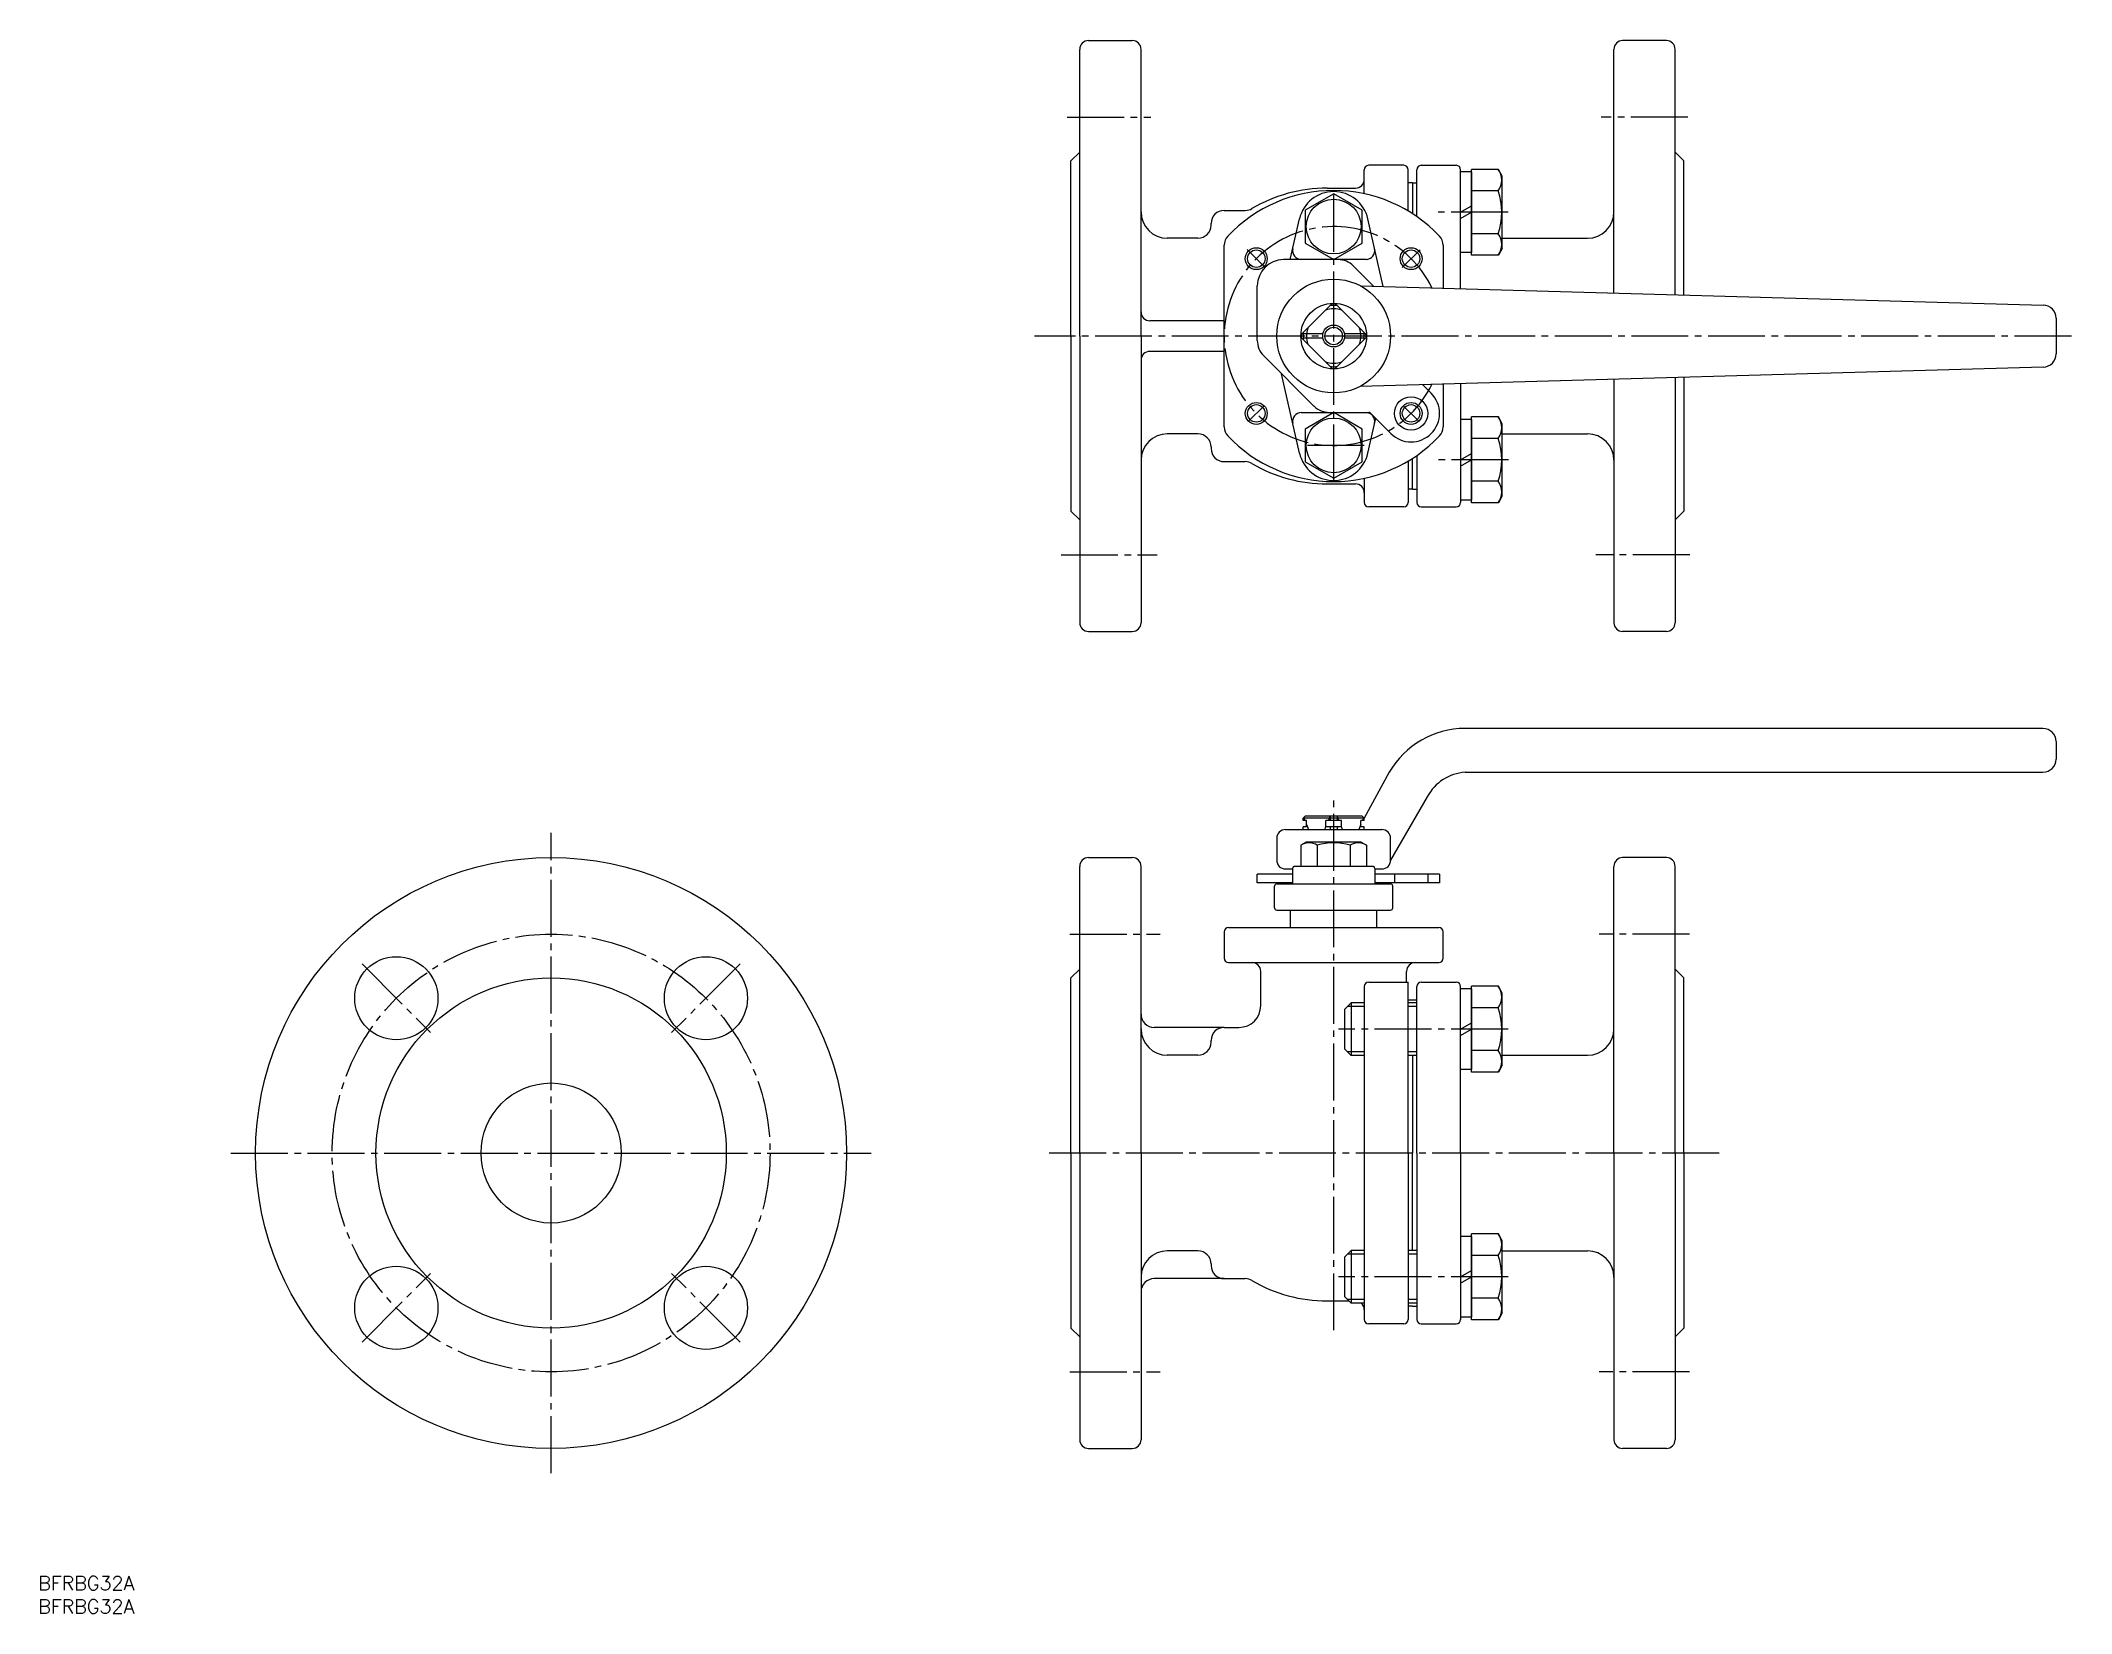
# Model space of a CAD drawing. Extents: x 19 to 483, y 123 to 483.
import ezdxf

# ---------------------------------------------------------------- set-up
doc = ezdxf.new("R2010")
doc.units = 0
doc.linetypes.add('CENTER', pattern=[17.5, 13, -1.5, 1.5, -1.5])
doc.layers.get('0').update_dxf_attribs({"linetype": 'CONTINUOUS'})
doc.layers.add('CENTER', color=1, linetype='CENTER')
doc.styles.get("Standard").update_dxf_attribs({"font": 'txt.shx', "bigfont": '@extfont2.shx'})

msp = doc.modelspace()

# ---------------------------------------------------------------- linework, layer by layer
at = {"color": 7, "linetype": 'CONTINUOUS'}
for p, q in [((258.15, 482.78), (268.15, 482.78)), ((390.15, 482.78), (380.15, 482.78)), ((256.15, 415.28), (256.15, 480.78)), ((270.15, 415.28), (270.15, 480.78)), ((378.15, 425.14), (378.15, 480.78)), ((392.15, 424.74), (392.15, 480.78)), ((254.15, 455.28), (256.15, 457.28)), ((254.15, 415.28), (254.15, 455.28)), ((394.15, 455.28), (392.15, 457.28)), ((394.15, 424.68), (394.15, 455.28)), ((321.15, 447.78), (321.15, 453.28)), ((330.15, 454.28), (322.15, 454.28)), ((331.15, 443.85), (331.15, 453.28)), ((332.15, 450.28), (331.15, 450.28)), ((332.15, 450.28), (333.15, 450.28)), ((332.15, 450.28), (332.15, 443.23)), ((333.15, 442.56), (333.15, 453.28)), ((334.15, 454.28), (342.15, 454.28)), ((343.15, 426.13), (343.15, 453.28)), ((345.65, 452.76), (343.15, 452.76)), ((351.76, 453.36), (345.65, 453.36)), ((345.65, 433.76), (345.65, 453.36)), ((345.65, 452.76), (345.65, 434.36)), ((352.65, 451.81), (351.76, 453.36)), ((352.65, 435.31), (352.65, 451.81)), ((312.65, 449.08), (319.15, 449.08)), ((351.76, 448.46), (345.65, 448.46)), ((286.15, 440.63), (286.15, 440.98)), ((289.15, 443.98), (293.96, 443.98)), ((304.25, 432.73), (306.35, 442.04)), ((325.43, 426.63), (321.95, 442.04)), ((343.15, 443.56), (345.65, 445)), ((343.15, 442.12), (345.65, 443.56)), ((283.15, 437.63), (276.15, 437.63)), ((289.15, 394.51), (289.15, 436.04)), ((339.15, 436.04), (339.15, 426.24)), ((351.76, 438.66), (345.65, 438.66)), ((352.65, 437.63), (372.15, 437.63)), ((315.14, 432.73), (302.7, 432.73)), ((321.54, 432.78), (306.76, 432.78)), ((345.65, 434.36), (343.15, 434.36)), ((351.76, 433.76), (345.65, 433.76)), ((352.65, 435.31), (351.76, 433.76)), ((318.67, 431.26), (323.24, 426.69)), ((320.21, 426.78), (476.24, 422.36)), ((296.7, 414.29), (296.7, 426.73)), ((313.58, 422.49), (306.94, 415.84)), ((313.36, 422.23), (307.2, 416.07)), ((314.72, 422.49), (321.36, 415.84)), ((314.95, 422.23), (321.11, 416.07)), ((289.15, 418.78), (272.15, 418.78)), ((479.15, 419.36), (479.15, 411.19)), ((254.15, 415.28), (254.15, 375.28)), ((256.15, 415.28), (256.15, 349.78)), ((270.15, 415.28), (270.15, 349.78)), ((306.94, 414.71), (313.58, 408.06)), ((311.7, 415.78), (307.17, 415.78)), ((311.7, 414.78), (307.17, 414.78)), ((307.2, 414.48), (313.36, 408.32)), ((314.72, 408.06), (321.36, 414.71)), ((314.95, 408.32), (321.11, 414.48)), ((321.13, 415.78), (316.6, 415.78)), ((321.13, 414.78), (316.6, 414.78)), ((289.15, 411.78), (272.15, 411.78)), ((298.16, 410.76), (309.63, 399.29)), ((476.24, 408.19), (320.21, 403.78)), ((306.35, 388.52), (302.25, 406.67)), ((336.42, 402.19), (334.44, 404.18)), ((339.15, 404.31), (339.15, 394.51)), ((343.15, 404.43), (343.15, 377.27)), ((378.15, 405.42), (378.15, 349.78)), ((392.15, 405.81), (392.15, 349.78)), ((394.15, 405.87), (394.15, 375.28)), ((306.76, 397.78), (321.54, 397.78)), ((313.17, 397.83), (322.2, 397.83)), ((321.95, 388.52), (323.75, 396.48)), ((327.23, 393), (322.55, 397.68)), ((345.65, 396.19), (343.15, 396.19)), ((351.76, 396.79), (345.65, 396.79)), ((345.65, 377.19), (345.65, 396.79)), ((345.65, 396.19), (345.65, 377.79)), ((352.65, 395.24), (351.76, 396.79)), ((352.65, 378.74), (352.65, 395.24)), ((283.15, 392.93), (276.15, 392.93)), ((286.15, 389.93), (286.15, 389.58)), ((351.76, 391.89), (345.65, 391.89)), ((352.65, 392.93), (372.15, 392.93)), ((289.15, 386.58), (293.96, 386.58)), ((331.15, 386.7), (331.15, 377.27)), ((332.15, 380.28), (332.15, 387.32)), ((333.15, 387.99), (333.15, 377.27)), ((343.15, 386.99), (345.65, 388.44)), ((343.15, 385.55), (345.65, 386.99)), ((312.65, 381.48), (319.15, 381.48)), ((321.15, 382.77), (321.15, 377.27)), ((351.76, 382.09), (345.65, 382.09)), ((330.15, 376.27), (322.15, 376.27)), ((332.15, 380.28), (331.15, 380.28)), ((332.15, 380.28), (333.15, 380.28)), ((334.15, 376.27), (342.15, 376.27)), ((345.65, 377.79), (343.15, 377.79)), ((351.76, 377.19), (345.65, 377.19)), ((352.65, 378.74), (351.76, 377.19)), ((254.15, 375.28), (256.15, 373.28)), ((394.15, 375.28), (392.15, 373.28)), ((258.15, 347.78), (268.15, 347.78)), ((390.15, 347.78), (380.15, 347.78)), ((476.15, 325.62), (344.18, 325.62)), ((479.15, 322.62), (479.15, 318.62)), ((326.86, 315.62), (321.15, 305.12)), ((344.18, 315.62), (476.15, 315.62)), ((335.52, 310.02), (327.15, 295.52)), ((303.15, 302.52), (314.15, 302.52)), ((307.65, 305.62), (307.15, 305.12)), ((307.15, 304.62), (307.15, 305.12)), ((321.15, 305.12), (307.15, 305.12)), ((307.95, 304.62), (307.15, 304.62)), ((307.95, 303.12), (307.15, 303.12)), ((307.15, 302.52), (307.15, 303.12)), ((307.29, 305.27), (307.56, 304.62)), ((320.65, 305.62), (307.65, 305.62)), ((307.95, 303.12), (307.95, 304.62)), ((307.95, 303.65), (308.41, 302.52)), ((312.1, 302.52), (312.34, 303.12)), ((315.97, 304.62), (312.33, 304.62)), ((312.33, 303.12), (312.33, 304.62)), ((315.97, 303.12), (312.33, 303.12)), ((312.95, 304.62), (313.36, 305.62)), ((313.36, 305.62), (313.36, 304.62)), ((313.36, 303.12), (313.36, 302.52)), ((314.15, 302.52), (325.15, 302.52)), ((315.35, 304.62), (314.95, 305.62)), ((314.95, 305.62), (314.95, 304.62)), ((314.95, 303.12), (314.95, 302.52)), ((316.2, 302.52), (315.96, 303.12)), ((315.97, 303.12), (315.97, 304.62)), ((320.35, 303.65), (319.89, 302.52)), ((321.15, 304.62), (320.35, 304.62)), ((320.35, 303.12), (320.35, 304.62)), ((321.15, 303.12), (320.35, 303.12)), ((320.65, 305.62), (321.15, 305.12)), ((321.01, 305.27), (320.74, 304.62)), ((321.15, 304.62), (321.15, 305.12)), ((321.15, 302.52), (321.15, 303.12)), ((301.15, 300.52), (301.15, 295.52)), ((307.85, 299.62), (306.65, 298.93)), ((306.65, 298.93), (306.65, 294.12)), ((320.45, 299.62), (307.85, 299.62)), ((310.4, 298.93), (310.4, 294.12)), ((317.9, 298.93), (317.9, 294.12)), ((320.45, 299.62), (321.65, 298.93)), ((321.65, 298.93), (321.65, 294.12)), ((327.15, 295.52), (327.15, 300.52)), ((256.15, 228.62), (256.15, 294.12)), ((258.15, 296.12), (268.15, 296.12)), ((270.15, 228.62), (270.15, 294.12)), ((296.7, 290.32), (296.7, 292.32)), ((304.76, 292.32), (296.7, 292.32)), ((303.15, 293.52), (304.77, 293.52)), ((304.76, 293.62), (304.76, 290.12)), ((314.15, 294.12), (305.26, 294.12)), ((321.65, 294.12), (306.65, 294.12)), ((323.04, 294.12), (314.15, 294.12)), ((323.54, 293.62), (323.54, 290.12)), ((323.54, 293.52), (325.15, 293.52)), ((338.33, 292.32), (323.54, 292.32)), ((328.04, 292.32), (328.04, 290.32)), ((335.63, 292.32), (335.63, 290.32)), ((338.33, 292.32), (338.33, 290.32)), ((378.15, 228.62), (378.15, 294.12)), ((390.15, 296.12), (380.15, 296.12)), ((392.15, 228.62), (392.15, 294.12)), ((304.76, 290.32), (296.7, 290.32)), ((300.65, 284.62), (300.65, 289.62)), ((301.15, 290.12), (314.15, 290.12)), ((314.15, 290.12), (327.15, 290.12)), ((338.33, 290.32), (323.54, 290.32)), ((327.65, 284.62), (327.65, 289.62)), ((301.15, 284.12), (314.15, 284.12)), ((304.3, 280.12), (304.3, 284.12)), ((314.15, 284.12), (327.15, 284.12)), ((324, 280.12), (324, 284.12)), ((289.15, 279.12), (289.15, 273.12)), ((290.15, 280.12), (314.15, 280.12)), ((314.15, 280.12), (338.15, 280.12)), ((339.15, 273.12), (339.15, 279.12)), ((254.15, 268.62), (256.15, 270.62)), ((290.15, 272.12), (314.15, 272.12)), ((297.5, 262.32), (297.5, 270.12)), ((314.15, 272.12), (338.15, 272.12)), ((330.8, 267.63), (330.8, 270.12)), ((394.15, 268.62), (392.15, 270.62)), ((254.15, 228.62), (254.15, 268.62)), ((321.15, 266.63), (321.15, 190.62)), ((322.15, 267.63), (331.15, 267.63)), ((331.15, 228.62), (331.15, 267.63)), ((333.15, 228.62), (333.15, 266.63)), ((334.15, 267.63), (342.15, 267.63)), ((343.15, 228.62), (343.15, 266.63)), ((345.65, 266.11), (343.15, 266.11)), ((351.76, 266.71), (345.65, 266.71)), ((345.65, 247.11), (345.65, 266.71)), ((345.65, 266.11), (345.65, 247.71)), ((352.65, 265.16), (351.76, 266.71)), ((352.65, 248.66), (352.65, 265.16)), ((394.15, 228.62), (394.15, 268.62)), ((318.15, 262.91), (316.65, 261.41)), ((316.65, 261.41), (316.65, 252.41)), ((321.15, 262.91), (318.15, 262.91)), ((318.15, 262.91), (318.15, 250.91)), ((331.15, 263.62), (333.15, 263.62)), ((333.15, 262.91), (331.15, 262.91)), ((351.76, 261.81), (345.65, 261.81)), ((289.15, 257.32), (273.15, 257.32)), ((289.15, 257.32), (292.5, 257.32)), ((343.15, 256.91), (345.65, 258.35)), ((343.15, 255.46), (345.65, 256.91)), ((283.15, 250.97), (276.15, 250.97)), ((286.15, 253.97), (286.15, 254.32)), ((318.15, 250.91), (316.65, 252.41)), ((321.15, 250.91), (318.15, 250.91)), ((333.15, 250.91), (331.15, 250.91)), ((332.15, 250.91), (332.15, 228.62)), ((351.76, 252.01), (345.65, 252.01)), ((352.65, 250.97), (372.15, 250.97)), ((345.65, 247.71), (343.15, 247.71)), ((351.76, 247.11), (345.65, 247.11)), ((352.65, 248.66), (351.76, 247.11)), ((254.15, 228.62), (254.15, 188.62)), ((256.15, 228.62), (256.15, 163.12)), ((270.15, 228.62), (270.15, 163.12)), ((331.15, 228.62), (331.15, 190.62)), ((332.15, 206.34), (332.15, 228.62)), ((333.15, 228.62), (333.15, 190.62)), ((343.15, 228.62), (343.15, 190.62)), ((378.15, 228.62), (378.15, 163.12)), ((392.15, 228.62), (392.15, 163.12)), ((394.15, 228.62), (394.15, 188.62)), ((345.65, 209.54), (343.15, 209.54)), ((351.76, 210.14), (345.65, 210.14)), ((345.65, 190.54), (345.65, 210.14)), ((345.65, 209.54), (345.65, 191.14)), ((352.65, 208.59), (351.76, 210.14)), ((283.15, 206.27), (276.15, 206.27)), ((318.15, 206.34), (316.65, 204.84)), ((316.65, 204.84), (316.65, 195.84)), ((321.15, 206.34), (318.15, 206.34)), ((318.15, 206.34), (318.15, 194.34)), ((333.15, 206.34), (331.15, 206.34)), ((351.76, 205.24), (345.65, 205.24)), ((352.65, 192.09), (352.65, 208.59)), ((352.65, 206.27), (372.15, 206.27)), ((289.15, 199.92), (273.15, 199.92)), ((286.15, 203.27), (286.15, 202.92)), ((289.15, 199.92), (293.96, 199.92)), ((343.15, 200.34), (345.65, 201.78)), ((343.15, 198.89), (345.65, 200.34)), ((312.65, 194.82), (317.67, 194.82)), ((318.15, 194.34), (316.65, 195.84)), ((351.76, 195.44), (345.65, 195.44)), ((321.15, 194.34), (318.15, 194.34)), ((333.15, 194.34), (331.15, 194.34)), ((332.15, 193.62), (331.15, 193.62)), ((332.15, 193.62), (333.15, 193.62)), ((345.65, 191.14), (343.15, 191.14)), ((351.76, 190.54), (345.65, 190.54)), ((352.65, 192.09), (351.76, 190.54)), ((254.15, 188.62), (256.15, 186.62)), ((330.15, 189.62), (322.15, 189.62)), ((334.15, 189.62), (342.15, 189.62)), ((394.15, 188.62), (392.15, 186.62)), ((258.15, 161.12), (268.15, 161.12)), ((390.15, 161.12), (380.15, 161.12))]:
    msp.add_line(p, q, dxfattribs=at)
at = {"color": 3, "linetype": 'CONTINUOUS'}
for p, q in [((321.15, 262.09), (317.34, 262.09)), ((333.15, 262.09), (331.15, 262.09)), ((321.15, 251.72), (317.34, 251.72)), ((333.15, 251.72), (331.15, 251.72)), ((321.15, 205.53), (317.34, 205.53)), ((333.15, 205.53), (331.15, 205.53)), ((321.15, 195.15), (317.34, 195.15)), ((333.15, 195.15), (331.15, 195.15))]:
    msp.add_line(p, q, dxfattribs=at)
at = {"color": 7, "linetype": 'CONTINUOUS'}
for points in [[(307.65, 436.52), (314.15, 432.77), (320.65, 436.52), (320.65, 444.03), (314.15, 447.78), (307.65, 444.03)], [(307.65, 386.52), (314.15, 382.77), (320.65, 386.52), (320.65, 394.03), (314.15, 397.78), (307.65, 394.03)]]:
    msp.add_lwpolyline(points, close=True, dxfattribs=at)
for centre, radius in [((314.15, 440.28), 6.25), ((296.47, 432.95), 2.5), ((296.47, 432.95), 2), ((331.83, 432.95), 2.5), ((331.83, 432.95), 2), ((314.15, 415.28), 13), ((314.15, 415.28), 7.5), ((314.15, 415.28), 2.5), ((314.15, 415.28), 2), ((296.47, 397.6), 2.5), ((296.47, 397.6), 2), ((331.83, 397.6), 3.8), ((331.83, 397.6), 2.5), ((331.83, 397.6), 2), ((314.15, 390.28), 6.25), ((135.41, 228.62), 67.5), ((100.06, 263.98), 9.5), ((170.77, 263.98), 9.5), ((135.41, 228.62), 40), ((135.41, 228.62), 16), ((100.06, 193.27), 9.5), ((170.77, 193.27), 9.5)]:
    msp.add_circle(centre, radius, dxfattribs=at)
for centre, radius, start, end in [((258.15, 480.78), 2, 90, 180), ((268.15, 480.78), 2, 0, 90), ((380.15, 480.78), 2, 90, 180), ((390.15, 480.78), 2, 0, 90), ((319.15, 451.08), 2, 270, 0), ((322.15, 453.28), 1, 90, 180), ((330.15, 453.28), 1, 0, 90), ((334.15, 453.28), 1, 90, 180), ((342.15, 453.28), 1, 0, 90), ((348.38, 450.91), 4.17, 324.0491, 35.9509), ((314.15, 415.28), 33.25, 43.3418, 136.6582), ((312.65, 415.28), 33.8, 90, 120.5244), ((314.15, 440.28), 8, 12.709, 167.291), ((337.05, 443.56), 15.5, 341.5711, 18.4289), ((276.15, 443.63), 6, 180, 270), ((289.15, 440.98), 3, 90, 180), ((293.96, 446.98), 3, 270, 300.5244), ((372.15, 443.63), 6, 270, 0), ((283.15, 440.63), 3, 270, 0), ((292.15, 436.04), 3, 136.6582, 180), ((336.15, 436.04), 3, 0, 43.3418), ((348.38, 436.21), 4.17, 324.0491, 35.9509), ((302.7, 426.73), 6, 90, 180), ((306.76, 434.78), 2, 167.291, 270), ((315.14, 427.73), 5, 45, 90), ((321.54, 434.78), 2, 270, 12.709), ((314.15, 415.28), 7, 83.4771, 96.5229), ((314.15, 421.92), 0.8, 45, 135), ((476.15, 419.36), 3, 0, 88.3782), ((272.15, 420.78), 2, 180, 270), ((314.15, 415.28), 6.2, 72.8871, 107.1129), ((301.7, 414.29), 5, 180, 225), ((307.5, 415.28), 0.8, 135, 225), ((314.15, 415.28), 7, 173.4771, 186.5229), ((314.15, 415.28), 6.2, 162.8871, 197.1129), ((314.15, 415.28), 6.2, 342.8871, 17.1129), ((314.15, 415.28), 7, 353.4771, 6.5229), ((320.8, 415.28), 0.8, 315, 45), ((272.15, 409.78), 2, 90, 180), ((314.15, 415.28), 6.2, 252.8871, 287.1129), ((314.15, 415.28), 7, 263.4771, 276.5229), ((476.15, 411.19), 3, 271.6218, 0), ((314.15, 408.63), 0.8, 225, 315), ((313.17, 402.83), 5, 225, 270), ((331.83, 397.6), 6.5, 225, 45), ((292.15, 394.51), 3, 180, 223.3418), ((306.76, 395.78), 2, 90, 192.709), ((321.54, 395.78), 2, 347.291, 90), ((322.2, 397.33), 0.5, 45, 90), ((336.15, 394.51), 3, 316.6582, 0), ((348.38, 394.34), 4.17, 324.0491, 35.9509), ((276.15, 386.93), 6, 90, 180), ((283.15, 389.93), 3, 0, 90), ((314.15, 415.28), 33.25, 223.3418, 316.6582), ((337.05, 386.99), 15.5, 341.5711, 18.4289), ((372.15, 386.93), 6, 0, 90), ((289.15, 389.58), 3, 180, 270), ((293.96, 383.58), 3, 59.4756, 90), ((312.65, 415.28), 33.8, 239.4756, 270), ((314.15, 390.28), 8, 192.709, 347.291), ((319.15, 379.48), 2, 0, 90), ((348.38, 379.64), 4.17, 324.0491, 35.9509), ((322.15, 377.27), 1, 180, 270), ((330.15, 377.27), 1, 270, 0), ((334.15, 377.27), 1, 180, 270), ((342.15, 377.27), 1, 270, 0), ((258.15, 349.78), 2, 180, 270), ((268.15, 349.78), 2, 270, 0), ((380.15, 349.78), 2, 180, 270), ((390.15, 349.78), 2, 270, 0), ((344.18, 305.62), 20, 90, 150), ((476.15, 322.62), 3, 0, 90), ((344.88, 305.05), 10.59, 93.7595, 152.0165), ((476.15, 318.62), 3, 270, 0), ((303.15, 300.52), 2, 90, 180), ((325.15, 300.52), 2, 0, 90), ((308.53, 296.09), 3.4, 56.5836, 123.4164), ((314.15, 286.72), 12.77, 72.9289, 107.0711), ((319.78, 296.09), 3.4, 56.5836, 123.4164), ((258.15, 294.12), 2, 90, 180), ((268.15, 294.12), 2, 0, 90), ((303.15, 295.52), 2, 180, 270), ((305.26, 293.62), 0.5, 90, 180), ((323.04, 293.62), 0.5, 0, 90), ((325.15, 295.52), 2, 270, 0), ((380.15, 294.12), 2, 90, 180), ((390.15, 294.12), 2, 0, 90), ((301.15, 289.62), 0.5, 90, 180), ((327.15, 289.62), 0.5, 0, 90), ((301.15, 284.62), 0.5, 180, 270), ((327.15, 284.62), 0.5, 270, 360), ((290.15, 279.12), 1, 90, 180), ((338.15, 279.12), 1, 0, 90), ((290.15, 273.12), 1, 180, 270), ((295.5, 270.12), 2, 0, 90), ((332.8, 270.12), 2, 90, 180), ((338.15, 273.12), 1, 270, 0), ((322.15, 266.63), 1, 90, 180), ((334.15, 266.63), 1, 90, 180), ((342.15, 266.63), 1, 0, 90), ((348.38, 264.26), 4.17, 324.0491, 35.9509), ((273.15, 260.32), 3, 180, 270), ((292.5, 262.32), 5, 270, 0), ((337.05, 256.91), 15.5, 341.5711, 18.4289), ((276.15, 256.97), 6, 180, 270), ((289.15, 254.32), 3, 90, 180), ((372.15, 256.97), 6, 270, 0), ((283.15, 253.97), 3, 270, 0), ((348.38, 249.56), 4.17, 324.0491, 35.9509), ((348.38, 207.69), 4.17, 324.0491, 35.9509), ((276.15, 200.27), 6, 90, 180), ((283.15, 203.27), 3, 0, 90), ((337.05, 200.34), 15.5, 341.5711, 18.4289), ((372.15, 200.27), 6, 0, 90), ((273.15, 196.92), 3, 90, 180), ((289.15, 202.92), 3, 180, 270), ((293.96, 196.92), 3, 59.4756, 90), ((312.65, 228.62), 33.8, 239.4756, 270), ((348.38, 192.99), 4.17, 324.0491, 35.9509), ((319.15, 192.82), 2, 0, 49.2763), ((322.15, 190.62), 1, 180, 270), ((330.15, 190.62), 1, 270, 0), ((334.15, 190.62), 1, 180, 270), ((342.15, 190.62), 1, 270, 0), ((258.15, 163.12), 2, 180, 270), ((268.15, 163.12), 2, 270, 0), ((380.15, 163.12), 2, 180, 270), ((390.15, 163.12), 2, 270, 0)]:
    msp.add_arc(centre, radius, start, end, dxfattribs=at)
at = {"layer": 'CENTER', "color": 1, "linetype": 'CENTER'}
for p, q in [((253.27, 465.28), (272.41, 465.28)), ((395.04, 465.28), (375.26, 465.28)), ((314.15, 382.03), (314.15, 448.53)), ((354, 443.56), (337.54, 443.56)), ((294.38, 435.04), (298.56, 430.87)), ((333.89, 435.01), (329.77, 430.9)), ((482.65, 415.28), (245.82, 415.28)), ((294.71, 395.83), (298.24, 399.37)), ((333.6, 395.83), (330.06, 399.37)), ((321.15, 390.28), (307.15, 390.28)), ((354.1, 386.99), (337.2, 386.99)), ((251.88, 365.28), (273.8, 365.28)), ((395.47, 365.28), (374.06, 365.28)), ((314.15, 188.13), (314.15, 310.01)), ((135.41, 155.5), (135.41, 301.74)), ((253.87, 278.62), (274.53, 278.62)), ((395.43, 278.62), (374.77, 278.62)), ((92.22, 271.81), (107.89, 256.14)), ((178.6, 271.81), (162.93, 256.14)), ((354, 256.91), (315.24, 256.91)), ((62.29, 228.62), (208.53, 228.62)), ((402.18, 228.62), (247.92, 228.62)), ((92.22, 185.43), (107.89, 201.1)), ((178.6, 185.43), (162.93, 201.1)), ((354, 200.34), (315.24, 200.34)), ((253.87, 178.62), (274.53, 178.62)), ((395.43, 178.62), (374.77, 178.62))]:
    msp.add_line(p, q, dxfattribs=at)
msp.add_circle((135.41, 228.62), 50, dxfattribs=at)
msp.add_arc((314.15, 415.28), 25, 26.1971, 333.8029, dxfattribs=at)

# ---------------------------------------------------------------- texts
at = {"color": 7, "linetype": 'CONTINUOUS'}
for p in [(18.26, 128.78), (18.26, 123.44)]:
    msp.add_text('BFRBG32A', height=3.2, dxfattribs=at).set_placement(p)

doc.saveas('drawing.dxf')
